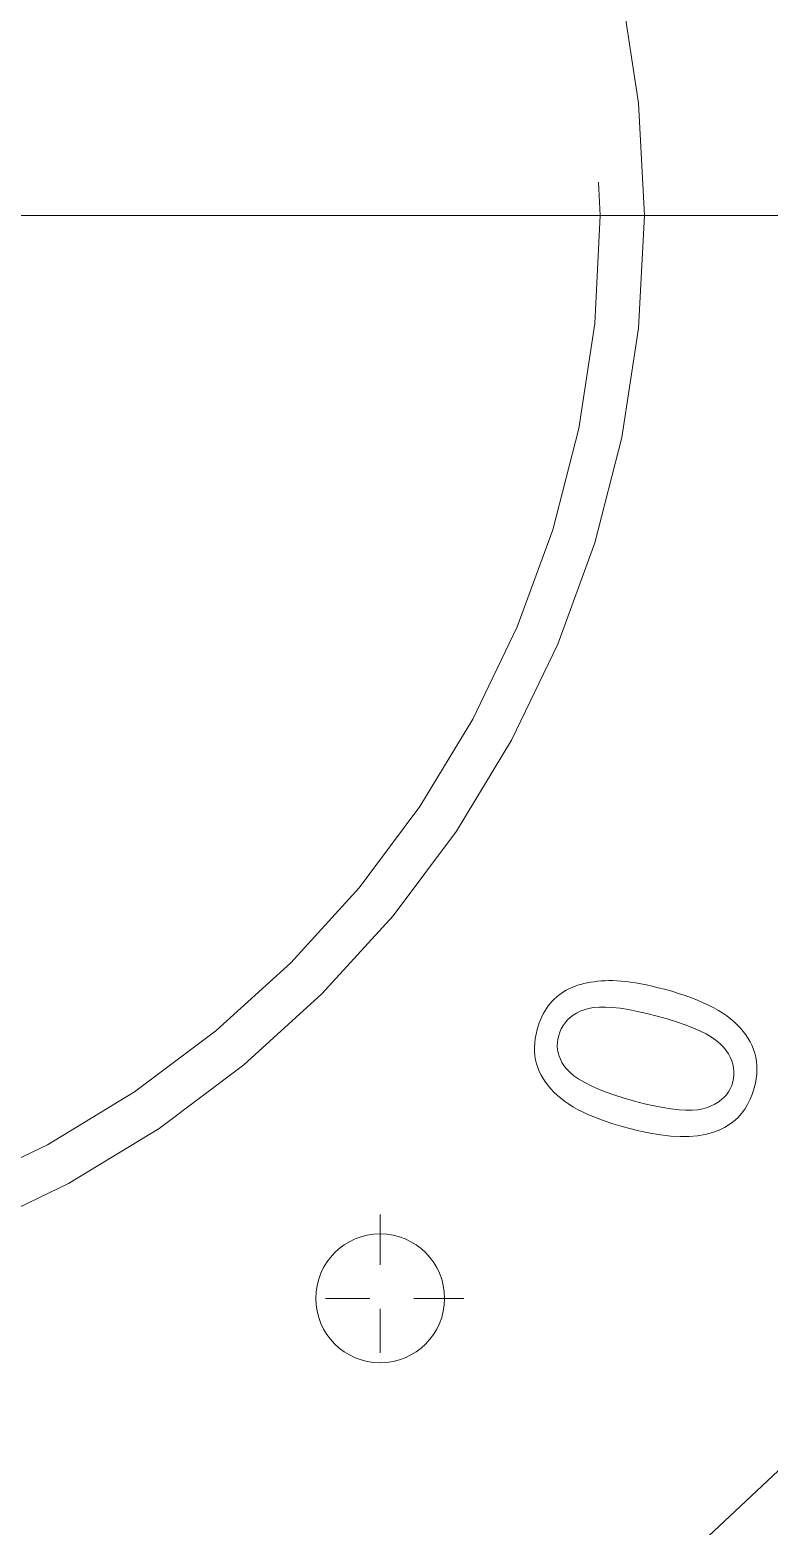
# Model space of a CAD drawing. Extents: x 23 to 587, y 4 to 413.
# Drawn here: x 221.515 to 223.194, y 309.918 to 313.316 of the extents above; entities that cross this region are included whole.
import ezdxf

# ---------------------------------------------------------------- set-up
doc = ezdxf.new("R2010")
doc.units = 0
doc.linetypes.add('DASHDOT', pattern=[18.5, 12, -3, 0.5, -3])
doc.linetypes.add('DASHED', pattern=[15, 12, -3])
doc.layers.get('0').update_dxf_attribs({"lineweight": 13})

# ---------------------------------------------------------------- blocks, each defined once
blk = doc.blocks.new('BLOCK376')
at = {"color": 7, "linetype": 'DASHDOT', "lineweight": 13}
blk.add_line((240.7900238037109, -92.98094177246094), (219.9900360107422, -92.98094177246094), dxfattribs=at)
blk = doc.blocks.new('BLOCK377')
at = {"color": 7, "linetype": 'DASHDOT', "lineweight": 13, "ltscale": 0.0190216064453125}
for p, q in [((234.1900787353516, -97.518798828125), (234.1900787353516, -98.2796630859375)), ((234.5705108642578, -97.89923095703125), (233.8096466064453, -97.89923095703125))]:
    blk.add_line(p, q, dxfattribs=at)
blk = doc.blocks.new('BLOCK398')
at = {"color": 7, "linetype": 'DASHED', "lineweight": 13, "ltscale": 0.0003439545482321291}
blk.add_line((235.0234106607743, -96.50679938977605), (235.0352549753118, -96.49979940526642), dxfattribs=at)
at = {"color": 7, "linetype": 'DASHED', "lineweight": 13, "ltscale": 0.0003469009810095248}
blk.add_line((235.0352549753118, -96.49979940526642), (235.0475477863515, -96.4933626932375), dxfattribs=at)
at = {"color": 7, "linetype": 'DASHED', "lineweight": 13, "ltscale": 0.0003499958464028731}
blk.add_line((235.0475477863515, -96.4933626932375), (235.0602670992536, -96.48751338325268), dxfattribs=at)
at = {"color": 7, "linetype": 'DASHED', "lineweight": 13, "ltscale": 0.0003556870411607184}
blk.add_line((235.0602670992536, -96.48751338325266), (235.0734526284712, -96.48216894191128), dxfattribs=at)
at = {"color": 7, "linetype": 'DASHED', "lineweight": 13, "ltscale": 0.0003607930050581604}
blk.add_line((235.0734526284712, -96.48216894191128), (235.0870791484386, -96.47741578489968), dxfattribs=at)
at = {"color": 7, "linetype": 'DASHED', "lineweight": 13, "ltscale": 0.000366605995927585}
blk.add_line((235.0870791484386, -96.47741578489968), (235.1011196875622, -96.47318456863019), dxfattribs=at)
at = {"color": 7, "linetype": 'DASHED', "lineweight": 13, "ltscale": 0.0003744766765100223}
blk.add_line((235.1011196875622, -96.47318456863019), (235.1156103554108, -96.46939075850023), dxfattribs=at)
at = {"color": 7, "linetype": 'DASHED', "lineweight": 13, "ltscale": 0.0003815254947246343}
blk.add_line((235.1156103554108, -96.46939075850023), (235.1305088357376, -96.46608409720037), dxfattribs=at)
at = {"color": 7, "linetype": 'DASHED', "lineweight": 13, "ltscale": 0.0003897231044284092}
blk.add_line((235.1305088357376, -96.46608409720037), (235.1458361572565, -96.46324019634821), dxfattribs=at)
at = {"color": 7, "linetype": 'DASHED', "lineweight": 13, "ltscale": 0.0003987204597208028}
blk.add_line((235.1458361572564, -96.46324019634821), (235.1616068088548, -96.46086293822947), dxfattribs=at)
at = {"color": 7, "linetype": 'DASHED', "lineweight": 13, "ltscale": 0.0004074435121892334}
blk.add_line((235.1616068088548, -96.46086293822945), (235.1777911056511, -96.45894333352784), dxfattribs=at)
at = {"color": 7, "linetype": 'DASHED', "lineweight": 13, "ltscale": 0.0004165849043111632}
blk.add_line((235.1777911056511, -96.45894333352786), (235.1943904618588, -96.45748383173319), dxfattribs=at)
at = {"color": 7, "linetype": 'DASHED', "lineweight": 13, "ltscale": 0.0004265620602571711}
blk.add_line((235.1943904618588, -96.45748383173319), (235.2114256423937, -96.45651898452087), dxfattribs=at)
at = {"color": 7, "linetype": 'DASHED', "lineweight": 13, "ltscale": 0.0004369724454987321}
blk.add_line((235.2114256423937, -96.45651898452087), (235.2288964627663, -96.4559876611624), dxfattribs=at)
at = {"color": 7, "linetype": 'DASHED', "lineweight": 13, "ltscale": 0.0004469671855967617}
blk.add_line((235.2288964627662, -96.45598766116241), (235.246775095617, -96.45594348663404), dxfattribs=at)
at = {"color": 7, "linetype": 'DASHED', "lineweight": 13, "ltscale": 0.0004659790989136204}
blk.add_line((235.246775095617, -96.45594348663403), (235.265405562844, -96.45651280543942), dxfattribs=at)
at = {"color": 7, "linetype": 'DASHED', "lineweight": 13, "ltscale": 0.0004933811875717321}
blk.add_line((235.265405562844, -96.45651280543942), (235.2850961792755, -96.45783931158243), dxfattribs=at)
at = {"color": 7, "linetype": 'DASHED', "lineweight": 13, "ltscale": 0.0005215199091361423}
blk.add_line((235.2850961792755, -96.45783931158243), (235.3058554165896, -96.45989525203319), dxfattribs=at)
at = {"color": 7, "linetype": 'DASHED', "lineweight": 13, "ltscale": 0.0005500243886633869}
blk.add_line((235.3058554165896, -96.45989525203319), (235.327675769034, -96.46270863864063), dxfattribs=at)
at = {"color": 7, "linetype": 'DASHED', "lineweight": 13, "ltscale": 0.0005789578244567438}
blk.add_line((235.327675769034, -96.46270863864063), (235.3505569777896, -96.46628043733054), dxfattribs=at)
at = {"color": 7, "linetype": 'DASHED', "lineweight": 13, "ltscale": 0.0006082375728283019}
blk.add_line((235.3505569777896, -96.46628043733057), (235.3744980769306, -96.47061038928399), dxfattribs=at)
at = {"color": 7, "linetype": 'DASHED', "lineweight": 13, "ltscale": 0.000637909994631643}
blk.add_line((235.3744980769306, -96.47061038928399), (235.3995080557734, -96.47566880961926), dxfattribs=at)
at = {"color": 7, "linetype": 'DASHED', "lineweight": 13, "ltscale": 0.0006677717658374318}
blk.add_line((235.3995080557734, -96.47566880961926), (235.4255779250014, -96.48148538321806), dxfattribs=at)
at = {"color": 7, "linetype": 'DASHED', "lineweight": 13, "ltscale": 0.0006979266266937908}
blk.add_line((235.4255779250014, -96.48148538321806), (235.4527096164666, -96.48806062771837), dxfattribs=at)
at = {"color": 7, "linetype": 'DASHED', "lineweight": 13, "ltscale": 0.0007282446519721741}
blk.add_line((235.4527096164666, -96.48806062771837), (235.4809014571362, -96.49539305955636), dxfattribs=at)
at = {"color": 7, "linetype": 'DASHED', "lineweight": 13, "ltscale": 0.0008629158856012667}
blk.add_line((235.4809014571363, -96.49539305955636), (235.5141534238314, -96.50465074997572), dxfattribs=at)
at = {"color": 7, "linetype": 'DASHED', "lineweight": 13, "ltscale": 0.0003473692352890741}
blk.add_line((234.9530958490224, -96.57130350165514), (234.9617186301388, -96.56040798593443), dxfattribs=at)
at = {"color": 7, "linetype": 'DASHED', "lineweight": 13, "ltscale": 0.000344432905293707}
blk.add_line((234.9617186301388, -96.56040798593443), (234.9708490880517, -96.55009056473048), dxfattribs=at)
at = {"color": 7, "linetype": 'DASHED', "lineweight": 13, "ltscale": 0.0003430317487123829}
blk.add_line((234.9708490880517, -96.55009056473048), (234.9804814643709, -96.54031863680177), dxfattribs=at)
at = {"color": 7, "linetype": 'DASHED', "lineweight": 13, "ltscale": 0.000341175014655119}
blk.add_line((234.980481464371, -96.54031863680177), (234.9905490730498, -96.53110539196138), dxfattribs=at)
at = {"color": 7, "linetype": 'DASHED', "lineweight": 13, "ltscale": 0.0003402161996440085}
blk.add_line((234.9905490730498, -96.53110539196136), (235.0010509481625, -96.52245057139022), dxfattribs=at)
at = {"color": 7, "linetype": 'DASHED', "lineweight": 13, "ltscale": 0.0003410309553394882}
blk.add_line((235.0010509481625, -96.52245057139022), (235.0120105679125, -96.51432837249244), dxfattribs=at)
at = {"color": 7, "linetype": 'DASHED', "lineweight": 13, "ltscale": 0.0003415476705373445}
blk.add_line((235.0120105679125, -96.51432837249241), (235.0234106607743, -96.50679938977605), dxfattribs=at)
at = {"color": 7, "linetype": 'DASHED', "lineweight": 13, "ltscale": 0.0008297791622627976}
blk.add_line((235.5141534238314, -96.50465074997571), (235.5459118979554, -96.51429714071612), dxfattribs=at)
at = {"color": 7, "linetype": 'DASHED', "lineweight": 13, "ltscale": 0.0007962490196224865}
blk.add_line((235.5459118979554, -96.51429714071612), (235.5761612402054, -96.52426695994448), dxfattribs=at)
at = {"color": 7, "linetype": 'DASHED', "lineweight": 13, "ltscale": 0.0007636550963937488}
blk.add_line((235.5761612402054, -96.52426695994448), (235.6049093996421, -96.53459236061447), dxfattribs=at)
at = {"color": 7, "linetype": 'DASHED', "lineweight": 13, "ltscale": 0.0007320399690254445}
blk.add_line((235.6049093996421, -96.53459236061447), (235.6321718310791, -96.54527748383073), dxfattribs=at)
at = {"color": 7, "linetype": 'DASHED', "lineweight": 13, "ltscale": 0.0007001877645495022}
blk.add_line((235.6321718310791, -96.54527748383073), (235.657925130642, -96.55628603553491), dxfattribs=at)
at = {"color": 7, "linetype": 'DASHED', "lineweight": 13, "ltscale": 0.00066995489120633}
blk.add_line((235.657925130642, -96.55628603553491), (235.682192961024, -96.56765334385959), dxfattribs=at)
at = {"color": 7, "linetype": 'DASHED', "lineweight": 13, "ltscale": 0.0006398030483082323}
blk.add_line((235.682192961024, -96.5676533438596), (235.7049438949607, -96.57937305844695), dxfattribs=at)
at = {"color": 7, "linetype": 'DASHED', "lineweight": 13, "ltscale": 0.0003798074553309987}
blk.add_line((234.9123928438412, -96.64810265646312), (234.9178644663977, -96.63392989132714), dxfattribs=at)
at = {"color": 7, "linetype": 'DASHED', "lineweight": 13, "ltscale": 0.0003720935341097061}
blk.add_line((234.9178644663976, -96.63392989132714), (234.9238679510611, -96.62031064285677), dxfattribs=at)
at = {"color": 7, "linetype": 'DASHED', "lineweight": 13, "ltscale": 0.0003659249684015684}
blk.add_line((234.9238679510611, -96.62031064285677), (234.9303951593018, -96.60720960150192), dxfattribs=at)
at = {"color": 7, "linetype": 'DASHED', "lineweight": 13, "ltscale": 0.0003590726606486853}
blk.add_line((234.9303951593018, -96.60720960150192), (234.937430751446, -96.59468787940861), dxfattribs=at)
at = {"color": 7, "linetype": 'DASHED', "lineweight": 13, "ltscale": 0.0003539988568127612}
blk.add_line((234.9374307514459, -96.59468787940861), (234.944998205697, -96.58271967398102), dxfattribs=at)
at = {"color": 7, "linetype": 'DASHED', "lineweight": 13, "ltscale": 0.0003499114334363436}
blk.add_line((234.944998205697, -96.582719673981), (234.9530958490224, -96.57130350165515), dxfattribs=at)
at = {"color": 7, "linetype": 'DASHED', "lineweight": 13, "ltscale": 0.000409278849013304}
blk.add_line((235.0408529356292, -96.63478477908626), (235.0300015435732, -96.64704291811489), dxfattribs=at)
at = {"color": 7, "linetype": 'DASHED', "lineweight": 13, "ltscale": 0.0004165198824783717}
blk.add_line((235.0531158558812, -96.62350635335862), (235.0408529356292, -96.63478477908627), dxfattribs=at)
at = {"color": 7, "linetype": 'DASHED', "lineweight": 13, "ltscale": 0.0004286361627310431}
blk.add_line((235.0667998112834, -96.61317602419872), (235.0531158558812, -96.62350635335862), dxfattribs=at)
at = {"color": 7, "linetype": 'DASHED', "lineweight": 13, "ltscale": 0.0004441795083342507}
blk.add_line((235.0819097837688, -96.60382929062557), (235.0667998112834, -96.61317602419872), dxfattribs=at)
at = {"color": 7, "linetype": 'DASHED', "lineweight": 13, "ltscale": 0.0004638346957708689}
blk.add_line((235.0984559873987, -96.59543576065069), (235.0819097837688, -96.60382929062557), dxfattribs=at)
at = {"color": 7, "linetype": 'DASHED', "lineweight": 13, "ltscale": 0.0004854113217144564}
blk.add_line((235.1163987820493, -96.58801587102049), (235.0984559873987, -96.59543576065069), dxfattribs=at)
at = {"color": 7, "linetype": 'DASHED', "lineweight": 13, "ltscale": 0.0005242433988634807}
blk.add_line((235.1365154864819, -96.58209573345653), (235.1163987820493, -96.5880158710205), dxfattribs=at)
at = {"color": 7, "linetype": 'DASHED', "lineweight": 13, "ltscale": 0.0005840501353698739}
blk.add_line((235.1595371986975, -96.57812281718978), (235.1365154864819, -96.58209573345653), dxfattribs=at)
at = {"color": 7, "linetype": 'DASHED', "lineweight": 13, "ltscale": 0.00065019051534911}
blk.add_line((235.1854658505478, -96.57609763985829), (235.1595371986974, -96.57812281718978), dxfattribs=at)
at = {"color": 7, "linetype": 'DASHED', "lineweight": 13, "ltscale": 0.0007204710928459688}
blk.add_line((235.2142846881453, -96.57607886411841), (235.1854658505478, -96.57609763985829), dxfattribs=at)
at = {"color": 7, "linetype": 'DASHED', "lineweight": 13, "ltscale": 0.0007949715757505917}
blk.add_line((235.246024695446, -96.57801267552531), (235.2142846881453, -96.57607886411841), dxfattribs=at)
at = {"color": 7, "linetype": 'DASHED', "lineweight": 13, "ltscale": 0.0008714310446755848}
blk.add_line((235.2806619459583, -96.58192268600419), (235.2460246954459, -96.57801267552531), dxfattribs=at)
at = {"color": 7, "linetype": 'DASHED', "lineweight": 13, "ltscale": 0.0009498805194604035}
blk.add_line((235.318198371534, -96.5878094131931), (235.2806619459583, -96.58192268600419), dxfattribs=at)
at = {"color": 7, "linetype": 'DASHED', "lineweight": 13, "ltscale": 0.001029853346659647}
blk.add_line((235.3586405119996, -96.59564458642402), (235.318198371534, -96.58780941319307), dxfattribs=at)
at = {"color": 7, "linetype": 'DASHED', "lineweight": 13, "ltscale": 0.001111271626618146}
blk.add_line((235.4019873270998, -96.60549004353223), (235.3586405119996, -96.59564458642402), dxfattribs=at)
at = {"color": 7, "linetype": 'DASHED', "lineweight": 13, "ltscale": 0.001193338096476075}
blk.add_line((235.4482410818347, -96.61728323957578), (235.4019873270998, -96.60549004353226), dxfattribs=at)
at = {"color": 7, "linetype": 'DASHED', "lineweight": 13, "ltscale": 0.001186838578956511}
blk.add_line((235.4939434657625, -96.630129616626), (235.4482410818347, -96.61728323957578), dxfattribs=at)
at = {"color": 7, "linetype": 'DASHED', "lineweight": 13, "ltscale": 0.001105950582642811}
blk.add_line((235.5361998951655, -96.6432214797519), (235.4939434657626, -96.630129616626), dxfattribs=at)
at = {"color": 7, "linetype": 'DASHED', "lineweight": 13, "ltscale": 0.0006112004131225197}
blk.add_line((235.7049438949607, -96.57937305844695), (235.726215899543, -96.59142325898682), dxfattribs=at)
at = {"color": 7, "linetype": 'DASHED', "lineweight": 13, "ltscale": 0.0005831667525232468}
blk.add_line((235.726215899543, -96.59142325898684), (235.7459719736057, -96.60382612460843), dxfattribs=at)
at = {"color": 7, "linetype": 'DASHED', "lineweight": 13, "ltscale": 0.0005614661371137335}
blk.add_line((235.7459719736057, -96.60382612460843), (235.7644190840948, -96.61663607666158), dxfattribs=at)
at = {"color": 7, "linetype": 'DASHED', "lineweight": 13, "ltscale": 0.0005449603982172652}
blk.add_line((235.7644190840948, -96.61663607666159), (235.7817398281561, -96.6298709836187), dxfattribs=at)
at = {"color": 7, "linetype": 'DASHED', "lineweight": 13, "ltscale": 0.0005296995876204198}
blk.add_line((235.7817398281561, -96.6298709836187), (235.7979148501084, -96.64355671742598), dxfattribs=at)
at = {"color": 7, "linetype": 'DASHED', "lineweight": 13, "ltscale": 0.0005199114954741215}
blk.add_line((234.8943665760358, -96.71944608336432), (234.8980198767568, -96.69897302460791), dxfattribs=at)
at = {"color": 7, "linetype": 'DASHED', "lineweight": 13, "ltscale": 0.0005365459649452444}
blk.add_line((234.8980198767568, -96.69897302460791), (234.9030123435712, -96.67809993688459), dxfattribs=at)
at = {"color": 7, "linetype": 'DASHED', "lineweight": 13, "ltscale": 0.0003975804949956773}
blk.add_line((234.9030123435712, -96.67809993688459), (234.9074366626527, -96.66282453834097), dxfattribs=at)
at = {"color": 7, "linetype": 'DASHED', "lineweight": 13, "ltscale": 0.0003883438698487472}
blk.add_line((234.9074366626527, -96.66282453834097), (234.9123928438412, -96.64810265646312), dxfattribs=at)
at = {"color": 7, "linetype": 'DASHED', "lineweight": 13, "ltscale": 0.000414662611347915}
blk.add_line((235.0008327200804, -96.70573226196926), (234.9972363985015, -96.72192419209203), dxfattribs=at)
at = {"color": 7, "linetype": 'DASHED', "lineweight": 13, "ltscale": 0.0004231574123481795}
blk.add_line((235.0059890417436, -96.68961047981263), (235.0008327200804, -96.70573226196926), dxfattribs=at)
at = {"color": 7, "linetype": 'DASHED', "lineweight": 13, "ltscale": 0.0004133982076951399}
blk.add_line((235.012565880919, -96.67443872607542), (235.0059890417436, -96.68961047981263), dxfattribs=at)
at = {"color": 7, "linetype": 'DASHED', "lineweight": 13, "ltscale": 0.0004072934791097313}
blk.add_line((235.0205702207415, -96.66024889489228), (235.012565880919, -96.67443872607544), dxfattribs=at)
at = {"color": 7, "linetype": 'DASHED', "lineweight": 13, "ltscale": 0.0004056997604451137}
blk.add_line((235.0300015435732, -96.64704291811489), (235.0205702207415, -96.66024889489228), dxfattribs=at)
at = {"color": 7, "linetype": 'DASHED', "lineweight": 13, "ltscale": 0.00102566380243638}
blk.add_line((235.5749791272689, -96.6566136093241), (235.5361998951655, -96.6432214797519), dxfattribs=at)
at = {"color": 7, "linetype": 'DASHED', "lineweight": 13, "ltscale": 0.0009468229127585451}
blk.add_line((235.6103111801025, -96.67025193207868), (235.5749791272689, -96.6566136093241), dxfattribs=at)
at = {"color": 7, "linetype": 'DASHED', "lineweight": 13, "ltscale": 0.0008691814496973628}
blk.add_line((235.6421750249527, -96.68416083639798), (235.6103111801025, -96.67025193207868), dxfattribs=at)
at = {"color": 7, "linetype": 'DASHED', "lineweight": 13, "ltscale": 0.0007938447494633769}
blk.add_line((235.6705851507068, -96.69834420456773), (235.6421750249527, -96.684160836398), dxfattribs=at)
at = {"color": 7, "linetype": 'DASHED', "lineweight": 13, "ltscale": 0.0007204710928441534}
blk.add_line((235.6955336083038, -96.71276988363418), (235.6705851507068, -96.69834420456773), dxfattribs=at)
at = {"color": 7, "linetype": 'DASHED', "lineweight": 13, "ltscale": 0.0005157358632322976}
blk.add_line((235.7979148501084, -96.64355671742598), (235.8129635056328, -96.65766740613722), dxfattribs=at)
at = {"color": 7, "linetype": 'DASHED', "lineweight": 13, "ltscale": 0.000502908899553558}
blk.add_line((235.8129635056328, -96.65766740613722), (235.8268732376937, -96.67219968510486), dxfattribs=at)
at = {"color": 7, "linetype": 'DASHED', "lineweight": 13, "ltscale": 0.0004923381466278332}
blk.add_line((235.8268732376938, -96.67219968510486), (235.8396498046814, -96.68718615557023), dxfattribs=at)
at = {"color": 7, "linetype": 'DASHED', "lineweight": 13, "ltscale": 0.0004834812903565478}
blk.add_line((235.8396498046814, -96.68718615557023), (235.8512929477767, -96.70262778345923), dxfattribs=at)
at = {"color": 7, "linetype": 'DASHED', "lineweight": 13, "ltscale": 0.0004756445101127529}
blk.add_line((235.8512929477767, -96.70262778345923), (235.8617971674085, -96.7184910016046), dxfattribs=at)
at = {"color": 7, "linetype": 'DASHED', "lineweight": 13, "ltscale": 0.0004914837872453256}
blk.add_line((234.8910190740156, -96.75911642003068), (234.8920300034598, -96.7394830779143), dxfattribs=at)
at = {"color": 7, "linetype": 'DASHED', "lineweight": 13, "ltscale": 0.0004807928933026609}
blk.add_line((234.8913318558514, -96.77834559207537), (234.8910190740156, -96.7591164200307), dxfattribs=at)
at = {"color": 7, "linetype": 'DASHED', "lineweight": 13, "ltscale": 0.0005043192949407116}
blk.add_line((234.8920300034598, -96.7394830779143), (234.8943665760357, -96.7194460833643), dxfattribs=at)
at = {"color": 7, "linetype": 'DASHED', "lineweight": 13, "ltscale": 0.0003911376332257478}
blk.add_line((234.9951924166397, -96.73780530650971), (234.994714671415, -96.75344351601403), dxfattribs=at)
at = {"color": 7, "linetype": 'DASHED', "lineweight": 13, "ltscale": 0.000384224117540405}
blk.add_line((234.994714671415, -96.75344351601404), (234.9958040136138, -96.76877382617312), dxfattribs=at)
at = {"color": 7, "linetype": 'DASHED', "lineweight": 13, "ltscale": 0.0004003027424640586}
blk.add_line((234.9972363985015, -96.72192419209203), (234.9951924166397, -96.73780530650971), dxfattribs=at)
at = {"color": 7, "linetype": 'DASHED', "lineweight": 13, "ltscale": 0.0003819536506561033}
blk.add_line((234.9958040136137, -96.76877382617312), (234.9984376721393, -96.78382326432774), dxfattribs=at)
at = {"color": 7, "linetype": 'DASHED', "lineweight": 13, "ltscale": 0.0006509212668397337}
blk.add_line((235.717005834527, -96.72749608796599), (235.6955336083038, -96.7127698836342), dxfattribs=at)
at = {"color": 7, "linetype": 'DASHED', "lineweight": 13, "ltscale": 0.0005857982865282214}
blk.add_line((235.7350311402995, -96.74246751955437), (235.717005834527, -96.72749608796599), dxfattribs=at)
at = {"color": 7, "linetype": 'DASHED', "lineweight": 13, "ltscale": 0.0005265071521358263}
blk.add_line((235.7495950367341, -96.75768029611368), (235.7350311402996, -96.74246751955434), dxfattribs=at)
at = {"color": 7, "linetype": 'DASHED', "lineweight": 13, "ltscale": 0.0004881541265320356}
blk.add_line((235.7615573056654, -96.77311322338025), (235.7495950367341, -96.75768029611368), dxfattribs=at)
at = {"color": 7, "linetype": 'DASHED', "lineweight": 13, "ltscale": 0.0004647978707189518}
blk.add_line((235.7718081494569, -96.78862384872423), (235.7615573056654, -96.77311322338025), dxfattribs=at)
at = {"color": 7, "linetype": 'DASHED', "lineweight": 13, "ltscale": 0.0004698904533243302}
blk.add_line((235.8617971674085, -96.7184910016046), (235.8711759865384, -96.73477943347294), dxfattribs=at)
at = {"color": 7, "linetype": 'DASHED', "lineweight": 13, "ltscale": 0.000466590589409058}
blk.add_line((235.8711759865384, -96.73477943347294), (235.8794226065208, -96.7515223156581), dxfattribs=at)
at = {"color": 7, "linetype": 'DASHED', "lineweight": 13, "ltscale": 0.0004634064765405372}
blk.add_line((235.8794226065208, -96.75152231565808), (235.886418218479, -96.76868781341751), dxfattribs=at)
at = {"color": 7, "linetype": 'DASHED', "lineweight": 13, "ltscale": 0.0004624032033832844}
blk.add_line((235.8864182184791, -96.76868781341753), (235.8920956187283, -96.7862910484159), dxfattribs=at)
at = {"color": 7, "linetype": 'DASHED', "lineweight": 13, "ltscale": 0.0004717357483265589}
blk.add_line((234.8929777865715, -96.7971430998374), (234.8913318558514, -96.77834559207537), dxfattribs=at)
at = {"color": 7, "linetype": 'DASHED', "lineweight": 13, "ltscale": 0.0004657880721146133}
blk.add_line((234.8959474285715, -96.81553643752775), (234.8929777865715, -96.79714309983743), dxfattribs=at)
at = {"color": 7, "linetype": 'DASHED', "lineweight": 13, "ltscale": 0.0004615559398653992}
blk.add_line((234.9002347646425, -96.83349396983078), (234.8959474285715, -96.81553643752775), dxfattribs=at)
at = {"color": 7, "linetype": 'DASHED', "lineweight": 13, "ltscale": 0.0004609388577945225}
blk.add_line((234.9058622327327, -96.85105173198588), (234.9002347646426, -96.83349396983078), dxfattribs=at)
at = {"color": 7, "linetype": 'DASHED', "lineweight": 13, "ltscale": 0.0003832437907204862}
blk.add_line((234.9984376721393, -96.78382326432774), (235.0026391251953, -96.79856602788209), dxfattribs=at)
at = {"color": 7, "linetype": 'DASHED', "lineweight": 13, "ltscale": 0.0003894857611316737}
blk.add_line((235.0026391251953, -96.7985660278821), (235.0084138723528, -96.81303568400331), dxfattribs=at)
at = {"color": 7, "linetype": 'DASHED', "lineweight": 13, "ltscale": 0.0003991135991168643}
blk.add_line((235.0084138723528, -96.81303568400332), (235.0157331946561, -96.8272235021943), dxfattribs=at)
at = {"color": 7, "linetype": 'DASHED', "lineweight": 13, "ltscale": 0.0004120396218811613}
blk.add_line((235.0157331946561, -96.8272235021943), (235.0246193455641, -96.84110438696587), dxfattribs=at)
at = {"color": 7, "linetype": 'DASHED', "lineweight": 13, "ltscale": 0.0004287994067735341}
blk.add_line((235.0246193455641, -96.84110438696587), (235.035065267612, -96.85470854083769), dxfattribs=at)
at = {"color": 7, "linetype": 'DASHED', "lineweight": 13, "ltscale": 0.0004449121914773423}
blk.add_line((235.7803395447184, -96.8042421158462), (235.7718081494569, -96.78862384872423), dxfattribs=at)
at = {"color": 7, "linetype": 'DASHED', "lineweight": 13, "ltscale": 0.0004282335876885173}
blk.add_line((235.7871367437434, -96.81996510838623), (235.7803395447184, -96.80424211584618), dxfattribs=at)
at = {"color": 7, "linetype": 'DASHED', "lineweight": 13, "ltscale": 0.0004149886481886806}
blk.add_line((235.7922234835544, -96.83576605782274), (235.7871367437434, -96.81996510838623), dxfattribs=at)
at = {"color": 7, "linetype": 'DASHED', "lineweight": 13, "ltscale": 0.0004065486717484864}
blk.add_line((235.7955905160164, -96.85167561496304), (235.7922234835544, -96.83576605782274), dxfattribs=at)
at = {"color": 7, "linetype": 'DASHED', "lineweight": 13, "ltscale": 0.0004636014694766823}
blk.add_line((235.8920956187283, -96.7862910484159), (235.896426347132, -96.8043223242303), dxfattribs=at)
at = {"color": 7, "linetype": 'DASHED', "lineweight": 13, "ltscale": 0.0004669665847245893}
blk.add_line((235.896426347132, -96.80432232423028), (235.8994323983297, -96.8227575112973), dxfattribs=at)
at = {"color": 7, "linetype": 'DASHED', "lineweight": 13, "ltscale": 0.0004734253432428797}
blk.add_line((235.8994323983297, -96.8227575112973), (235.9010915188628, -96.8416217051061), dxfattribs=at)
at = {"color": 7, "linetype": 'DASHED', "lineweight": 13, "ltscale": 0.0004824721598204965}
blk.add_line((235.9010915188628, -96.84162170510609), (235.9014184564375, -96.86091782201663), dxfattribs=at)
at = {"color": 7, "linetype": 'DASHED', "lineweight": 13, "ltscale": 0.0004624866356174388}
blk.add_line((234.9127989232155, -96.86820144178357), (234.9058622327327, -96.85105173198589), dxfattribs=at)
at = {"color": 7, "linetype": 'DASHED', "lineweight": 13, "ltscale": 0.0004655706263552327}
blk.add_line((234.9209856557967, -96.88492827718791), (234.9127989232155, -96.86820144178357), dxfattribs=at)
at = {"color": 7, "linetype": 'DASHED', "lineweight": 13, "ltscale": 0.000469347081061032}
blk.add_line((234.9302977888798, -96.90122989886933), (234.9209856557967, -96.88492827718792), dxfattribs=at)
at = {"color": 7, "linetype": 'DASHED', "lineweight": 13, "ltscale": 0.0004752983674748002}
blk.add_line((234.9407495525331, -96.91711115503921), (234.9302977888798, -96.90122989886933), dxfattribs=at)
at = {"color": 7, "linetype": 'DASHED', "lineweight": 13, "ltscale": 0.0005799757893662184}
blk.add_line((235.035065267612, -96.85470854083769), (235.0510908198261, -96.87148282896663), dxfattribs=at)
at = {"color": 7, "linetype": 'DASHED', "lineweight": 13, "ltscale": 0.0006337749822494161}
blk.add_line((235.0510908198261, -96.87148282896663), (235.070447340582, -96.88785348164842), dxfattribs=at)
at = {"color": 7, "linetype": 'DASHED', "lineweight": 13, "ltscale": 0.0006923525881004546}
blk.add_line((235.070447340582, -96.88785348164842), (235.0931213812475, -96.90375477876213), dxfattribs=at)
at = {"color": 7, "linetype": 'DASHED', "lineweight": 13, "ltscale": 0.0007566206401651594}
blk.add_line((235.0931213812475, -96.90375477876213), (235.1191019463252, -96.91927798420565), dxfattribs=at)
at = {"color": 7, "linetype": 'DASHED', "lineweight": 13, "ltscale": 0.0004170656797804206}
blk.add_line((235.7918389363317, -96.91626030462606), (235.7953702040868, -96.89995569797509), dxfattribs=at)
at = {"color": 7, "linetype": 'DASHED', "lineweight": 13, "ltscale": 0.0004074775338894655}
blk.add_line((235.7953702040868, -96.89995569797509), (235.7971682415312, -96.88375607556134), dxfattribs=at)
at = {"color": 7, "linetype": 'DASHED', "lineweight": 13, "ltscale": 0.0004018421596218396}
blk.add_line((235.7972458645196, -96.86766383610649), (235.7955905160164, -96.85167561496303), dxfattribs=at)
at = {"color": 7, "linetype": 'DASHED', "lineweight": 13, "ltscale": 0.0004023106666499716}
blk.add_line((235.7971682415311, -96.88375607556134), (235.7972458645196, -96.86766383610649), dxfattribs=at)
at = {"color": 7, "linetype": 'DASHED', "lineweight": 13, "ltscale": 0.0005229754033416036}
blk.add_line((235.8980602585487, -96.90080580656004), (235.8943751230851, -96.92139767419306), dxfattribs=at)
at = {"color": 7, "linetype": 'DASHED', "lineweight": 13, "ltscale": 0.0005073703190214133}
blk.add_line((235.9004126934159, -96.88064779388037), (235.8980602585487, -96.90080580656004), dxfattribs=at)
at = {"color": 7, "linetype": 'DASHED', "lineweight": 13, "ltscale": 0.0004938897580682274}
blk.add_line((235.9014184564375, -96.86091782201663), (235.9004126934159, -96.88064779388037), dxfattribs=at)
at = {"color": 7, "linetype": 'DASHED', "lineweight": 13, "ltscale": 0.0004825950735346661}
blk.add_line((234.9523492289663, -96.93254113607118), (234.9407495525332, -96.9171111550392), dxfattribs=at)
at = {"color": 7, "linetype": 'DASHED', "lineweight": 13, "ltscale": 0.0004918179776356765}
blk.add_line((234.9650735987946, -96.94754467863527), (234.9523492289663, -96.93254113607117), dxfattribs=at)
at = {"color": 7, "linetype": 'DASHED', "lineweight": 13, "ltscale": 0.0005033948034338413}
blk.add_line((234.9789527951874, -96.9621329627184), (234.9650735987946, -96.94754467863525), dxfattribs=at)
at = {"color": 7, "linetype": 'DASHED', "lineweight": 13, "ltscale": 0.000515429547198871}
blk.add_line((234.9939647083657, -96.97626486463311), (234.9789527951874, -96.9621329627184), dxfattribs=at)
at = {"color": 7, "linetype": 'DASHED', "lineweight": 13, "ltscale": 0.0005296462835001445}
blk.add_line((235.0101152861885, -96.98997614221727), (234.9939647083657, -96.97626486463312), dxfattribs=at)
at = {"color": 7, "linetype": 'DASHED', "lineweight": 13, "ltscale": 0.0008242395332224049}
blk.add_line((235.1191019463252, -96.91927798420565), (235.1484299750132, -96.93433985747149), dxfattribs=at)
at = {"color": 7, "linetype": 'DASHED', "lineweight": 13, "ltscale": 0.0008941809555392842}
blk.add_line((235.1484299750132, -96.93433985747149), (235.1810587697233, -96.9489910378256), dxfattribs=at)
at = {"color": 7, "linetype": 'DASHED', "lineweight": 13, "ltscale": 0.0009665909075205271}
blk.add_line((235.1810587697233, -96.94899103782562), (235.2170028193428, -96.9632354075538), dxfattribs=at)
at = {"color": 7, "linetype": 'DASHED', "lineweight": 13, "ltscale": 0.001041001708091598}
blk.add_line((235.2170028193428, -96.96323540755378), (235.2562858608943, -96.97704619813419), dxfattribs=at)
at = {"color": 7, "linetype": 'DASHED', "lineweight": 13, "ltscale": 0.00111605383298717}
blk.add_line((235.2562858608943, -96.97704619813422), (235.2988781401461, -96.99041854277303), dxfattribs=at)
at = {"color": 7, "linetype": 'DASHED', "lineweight": 13, "ltscale": 0.000406198025136046}
blk.add_line((235.752013964589, -96.9861854862539), (235.7628547351059, -96.97408289844802), dxfattribs=at)
at = {"color": 7, "linetype": 'DASHED', "lineweight": 13, "ltscale": 0.0004022762374902413}
blk.add_line((235.7628547351059, -96.97408289844802), (235.7722612063301, -96.96102762468192), dxfattribs=at)
at = {"color": 7, "linetype": 'DASHED', "lineweight": 13, "ltscale": 0.0004022091899744059}
blk.add_line((235.7722612063301, -96.9610276246819), (235.7802246477644, -96.94704838391131), dxfattribs=at)
at = {"color": 7, "linetype": 'DASHED', "lineweight": 13, "ltscale": 0.0004074211963689151}
blk.add_line((235.7802246477644, -96.94704838391131), (235.7867528239801, -96.93211619836138), dxfattribs=at)
at = {"color": 7, "linetype": 'DASHED', "lineweight": 13, "ltscale": 0.0004162915932660212}
blk.add_line((235.7867528239801, -96.93211619836138), (235.7918389363317, -96.91626030462608), dxfattribs=at)
at = {"color": 7, "linetype": 'DASHED', "lineweight": 13, "ltscale": 0.0006811853317930578}
blk.add_line((235.8810419133669, -96.96945013342885), (235.8710290135377, -96.99479107593326), dxfattribs=at)
at = {"color": 7, "linetype": 'DASHED', "lineweight": 13, "ltscale": 0.000707724994700619}
blk.add_line((235.8893655692346, -96.94239248715294), (235.8810419133668, -96.96945013342886), dxfattribs=at)
at = {"color": 7, "linetype": 'DASHED', "lineweight": 13, "ltscale": 0.0005396050644926914}
blk.add_line((235.8943751230851, -96.92139767419306), (235.8893655692346, -96.94239248715294), dxfattribs=at)
at = {"color": 7, "linetype": 'DASHED', "lineweight": 13, "ltscale": 0.0005452196850812798}
blk.add_line((235.0274067193265, -97.00326634718314), (235.0101152861885, -96.98997614221727), dxfattribs=at)
at = {"color": 7, "linetype": 'DASHED', "lineweight": 13, "ltscale": 0.0005616079170565221}
blk.add_line((235.0458225870406, -97.01613107960699), (235.0274067193265, -97.00326634718314), dxfattribs=at)
at = {"color": 7, "linetype": 'DASHED', "lineweight": 13, "ltscale": 0.000584350229422417}
blk.add_line((235.0655930756612, -97.02859992416857), (235.0458225870405, -97.01613107960698), dxfattribs=at)
at = {"color": 7, "linetype": 'DASHED', "lineweight": 13, "ltscale": 0.0006125310629879531}
blk.add_line((235.086871212592, -97.0407470132748), (235.0655930756612, -97.02859992416856), dxfattribs=at)
at = {"color": 7, "linetype": 'DASHED', "lineweight": 13, "ltscale": 0.0006418190306660488}
blk.add_line((235.1096877923201, -97.05251537588443), (235.086871212592, -97.04074701327481), dxfattribs=at)
at = {"color": 7, "linetype": 'DASHED', "lineweight": 13, "ltscale": 0.001192582334945974}
blk.add_line((235.2988781401461, -96.99041854277303), (235.3447861919454, -97.00338214493419), dxfattribs=at)
at = {"color": 7, "linetype": 'DASHED', "lineweight": 13, "ltscale": 0.001190263019778302}
blk.add_line((235.3447861919454, -97.00338214493419), (235.3909208789847, -97.01514447216098), dxfattribs=at)
at = {"color": 7, "linetype": 'DASHED', "lineweight": 13, "ltscale": 0.001108254036761638}
blk.add_line((235.3909208789847, -97.01514447216098), (235.4341578745245, -97.02492840964507), dxfattribs=at)
at = {"color": 7, "linetype": 'DASHED', "lineweight": 13, "ltscale": 0.001027905460451167}
blk.add_line((235.4341578745244, -97.02492840964507), (235.4745188400559, -97.03277289040338), dxfattribs=at)
at = {"color": 7, "linetype": 'DASHED', "lineweight": 13, "ltscale": 0.0009483614764426369}
blk.add_line((235.4745188400559, -97.03277289040341), (235.5119960853372, -97.03864479555637), dxfattribs=at)
at = {"color": 7, "linetype": 'DASHED', "lineweight": 13, "ltscale": 0.0008703185910911803}
blk.add_line((235.5119960853372, -97.03864479555637), (235.5465898691874, -97.0425431591782), dxfattribs=at)
at = {"color": 7, "linetype": 'DASHED', "lineweight": 13, "ltscale": 0.0007942121855173904}
blk.add_line((235.5465898691874, -97.04254315917821), (235.5782999327874, -97.04446894719472), dxfattribs=at)
at = {"color": 7, "linetype": 'DASHED', "lineweight": 13, "ltscale": 0.0007206725539386489}
blk.add_line((235.5782999327874, -97.0444689471947), (235.6071267937753, -97.04442022775419), dxfattribs=at)
at = {"color": 7, "linetype": 'DASHED', "lineweight": 13, "ltscale": 0.0006506401160577681}
blk.add_line((235.6071267937753, -97.04442022775419), (235.63307640001, -97.0424327586947), dxfattribs=at)
at = {"color": 7, "linetype": 'DASHED', "lineweight": 13, "ltscale": 0.0005847538028952604}
blk.add_line((235.63307640001, -97.0424327586947), (235.6561280559262, -97.03846786581835), dxfattribs=at)
at = {"color": 7, "linetype": 'DASHED', "lineweight": 13, "ltscale": 0.000525628766930473}
blk.add_line((235.6561280559262, -97.03846786581835), (235.6762972163371, -97.03252969022986), dxfattribs=at)
at = {"color": 7, "linetype": 'DASHED', "lineweight": 13, "ltscale": 0.000486451159546721}
blk.add_line((235.6762972163371, -97.03252969022986), (235.6943053979601, -97.02515941454772), dxfattribs=at)
at = {"color": 7, "linetype": 'DASHED', "lineweight": 13, "ltscale": 0.0004641730718443858}
blk.add_line((235.6943053979601, -97.0251594145477), (235.7108873036809, -97.01680650920467), dxfattribs=at)
at = {"color": 7, "linetype": 'DASHED', "lineweight": 13, "ltscale": 0.0004435931046589682}
blk.add_line((235.7108873036808, -97.01680650920468), (235.7260336110345, -97.00756372166245), dxfattribs=at)
at = {"color": 7, "linetype": 'DASHED', "lineweight": 13, "ltscale": 0.000427500913740923}
blk.add_line((235.7260336110345, -97.00756372166246), (235.7397369629276, -96.99733487046147), dxfattribs=at)
at = {"color": 7, "linetype": 'DASHED', "lineweight": 13, "ltscale": 0.0004146033782431579}
blk.add_line((235.7397369629276, -96.99733487046147), (235.752013964589, -96.98618548625389), dxfattribs=at)
at = {"color": 7, "linetype": 'DASHED', "lineweight": 13, "ltscale": 0.0006284674041862971}
blk.add_line((235.8459619323061, -97.04023572683444), (235.8309142164007, -97.06037326121749), dxfattribs=at)
at = {"color": 7, "linetype": 'DASHED', "lineweight": 13, "ltscale": 0.0006404293115760943}
blk.add_line((235.8593356002445, -97.01838659571041), (235.8459619323061, -97.04023572683445), dxfattribs=at)
at = {"color": 7, "linetype": 'DASHED', "lineweight": 13, "ltscale": 0.0006583523315828734}
blk.add_line((235.8710290135377, -96.99479107593328), (235.8593356002444, -97.01838659571041), dxfattribs=at)
at = {"color": 7, "linetype": 'DASHED', "lineweight": 13, "ltscale": 0.0006724673769974187}
blk.add_line((235.1340274751715, -97.06396612414345), (235.10968779232, -97.05251537588443), dxfattribs=at)
at = {"color": 7, "linetype": 'DASHED', "lineweight": 13, "ltscale": 0.0007033133250015546}
blk.add_line((235.1598908531139, -97.07503522954589), (235.1340274751715, -97.06396612414345), dxfattribs=at)
at = {"color": 7, "linetype": 'DASHED', "lineweight": 13, "ltscale": 0.0007359027691383683}
blk.add_line((235.187292081886, -97.08578963695763), (235.1598908531139, -97.07503522954588), dxfattribs=at)
at = {"color": 7, "linetype": 'DASHED', "lineweight": 13, "ltscale": 0.00076823934828301}
blk.add_line((235.2162179716748, -97.09616266033188), (235.187292081886, -97.08578963695763), dxfattribs=at)
at = {"color": 7, "linetype": 'DASHED', "lineweight": 13, "ltscale": 0.0008012586056481474}
blk.add_line((235.2466517685929, -97.106212962325), (235.2162179716748, -97.09616266033191), dxfattribs=at)
at = {"color": 7, "linetype": 'DASHED', "lineweight": 13, "ltscale": 0.000835476063766322}
blk.add_line((235.2786304738053, -97.11591836380774), (235.2466517685929, -97.106212962325), dxfattribs=at)
at = {"color": 7, "linetype": 'DASHED', "lineweight": 13, "ltscale": 0.0006364627640324096}
blk.add_line((235.7756640614082, -97.11033693992822), (235.753885561149, -97.12352150235792), dxfattribs=at)
at = {"color": 7, "linetype": 'DASHED', "lineweight": 13, "ltscale": 0.0006259160936180023}
blk.add_line((235.7957620482032, -97.09540695477122), (235.7756640614082, -97.1103369399282), dxfattribs=at)
at = {"color": 7, "linetype": 'DASHED', "lineweight": 13, "ltscale": 0.0006204596975211999}
blk.add_line((235.8141705322178, -97.0787612317686), (235.7957620482032, -97.09540695477122), dxfattribs=at)
at = {"color": 7, "linetype": 'DASHED', "lineweight": 13, "ltscale": 0.0006217256333190277}
blk.add_line((235.8309142164007, -97.06037326121749), (235.8141705322178, -97.07876123176858), dxfattribs=at)
at = {"color": 7, "linetype": 'DASHED', "lineweight": 13, "ltscale": 0.0008694234131019759}
blk.add_line((235.3121255578249, -97.12527329087942), (235.2786304738052, -97.11591836380774), dxfattribs=at)
at = {"color": 7, "linetype": 'DASHED', "lineweight": 13, "ltscale": 0.00136969279630498}
blk.add_line((235.3652908748702, -97.13850742981884), (235.3121255578249, -97.12527329087942), dxfattribs=at)
at = {"color": 7, "linetype": 'DASHED', "lineweight": 13, "ltscale": 0.001293063846307851}
blk.add_line((235.4159415486004, -97.1489827258853), (235.3652908748702, -97.13850742981882), dxfattribs=at)
at = {"color": 7, "linetype": 'DASHED', "lineweight": 13, "ltscale": 0.001218581991752057}
blk.add_line((235.4640605663087, -97.1567588076611), (235.4159415486004, -97.1489827258853), dxfattribs=at)
at = {"color": 7, "linetype": 'DASHED', "lineweight": 13, "ltscale": 0.001147132595049781}
blk.add_line((235.5096639004466, -97.16183788439918), (235.4640605663087, -97.1567588076611), dxfattribs=at)
at = {"color": 7, "linetype": 'DASHED', "lineweight": 13, "ltscale": 0.001078783048451833}
blk.add_line((235.5527528500883, -97.16415715233856), (235.5096639004466, -97.16183788439918), dxfattribs=at)
at = {"color": 7, "linetype": 'DASHED', "lineweight": 13, "ltscale": 0.00101458737671986}
blk.add_line((235.5933343290186, -97.16375262813625), (235.5527528500883, -97.16415715233856), dxfattribs=at)
at = {"color": 7, "linetype": 'DASHED', "lineweight": 13, "ltscale": 0.0009543982741108209}
blk.add_line((235.6313837036394, -97.16064669897246), (235.5933343290186, -97.16375262813627), dxfattribs=at)
at = {"color": 7, "linetype": 'DASHED', "lineweight": 13, "ltscale": 0.0009000998114783917}
blk.add_line((235.6669116362993, -97.1548111635296), (235.6313837036394, -97.16064669897246), dxfattribs=at)
at = {"color": 7, "linetype": 'DASHED', "lineweight": 13, "ltscale": 0.0008527631225174828}
blk.add_line((235.6999304252154, -97.1462503523811), (235.6669116362993, -97.1548111635296), dxfattribs=at)
at = {"color": 7, "linetype": 'DASHED', "lineweight": 13, "ltscale": 0.0008129839428001583}
blk.add_line((235.7304268062449, -97.13495967613449), (235.6999304252154, -97.14625035238112), dxfattribs=at)
at = {"color": 7, "linetype": 'DASHED', "lineweight": 13, "ltscale": 0.000652468869467403}
blk.add_line((235.753885561149, -97.1235215023579), (235.7304268062449, -97.13495967613449), dxfattribs=at)
at = {"color": 7, "linetype": 'DASHED', "lineweight": 13}
for centre, radius in [((230.3900303332876, -92.98094108866272), 5), ((230.3900303332876, -92.98094108866272), 4.799999999999955), ((234.1900784403222, -97.89923213548352), 0.292642)]:
    blk.add_circle(centre, radius, dxfattribs=at)
for radius, end in [(10.5, 314.9999999999999), (8.000000000000002, 315.0000000000001)]:
    blk.add_arc((230.3900303332876, -92.98094108866272), radius, 134.9999999999999, end, dxfattribs=at)

msp = doc.modelspace()

# ---------------------------------------------------------------- block references
at = {"lineweight": 0, "xscale": 0.5, "yscale": 0.5, "zscale": 0.5}
for name in ['BLOCK398', 'BLOCK376', 'BLOCK377']:
    msp.add_blockref(name, (105.2158663550282, 359.3849579930573), dxfattribs=at)

doc.saveas('drawing.dxf')
